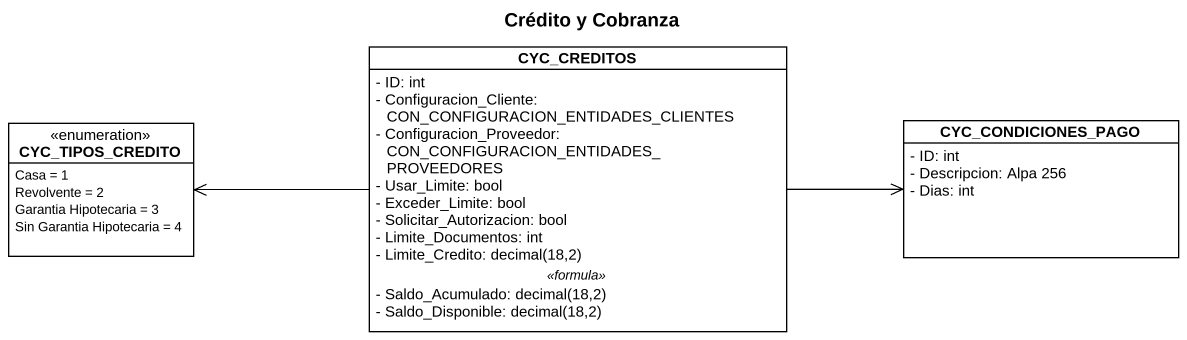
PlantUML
@startuml
title Crédito y Cobranza
hide circle
hide empty members
skinparam classAttributeIconSize 0
class CYC_CREDITOS {
  - ID: int
  - Configuracion_Cliente: CON_CONFIGURACION_ENTIDADES_CLIENTES
  - Configuracion_Proveedor: CON_CONFIGURACION_ENTIDADES_PROVEEDORES
  - Usar_Limite: bool
  - Exceder_Limite: bool
  - Solicitar_Autorizacion: bool
  - Limite_Documentos: int
  {field} - Limite_Credito: decimal(18,2)
  .. <<formula>> ..
  {field} - Saldo_Acumulado: decimal(18,2)
  {field} - Saldo_Disponible: decimal(18,2)
}
class CYC_CONDICIONES_PAGO {
  - ID: int
  - Descripcion: Alpa 256
  - Dias: int
}
enum CYC_TIPOS_CREDITO {
  Casa = 1
  Revolvente = 2
  Garantia Hipotecaria = 3
  Sin Garantia Hipotecaria = 4
}
CYC_CREDITOS -right-> CYC_CONDICIONES_PAGO
CYC_CREDITOS -left-> CYC_TIPOS_CREDITO
@enduml
